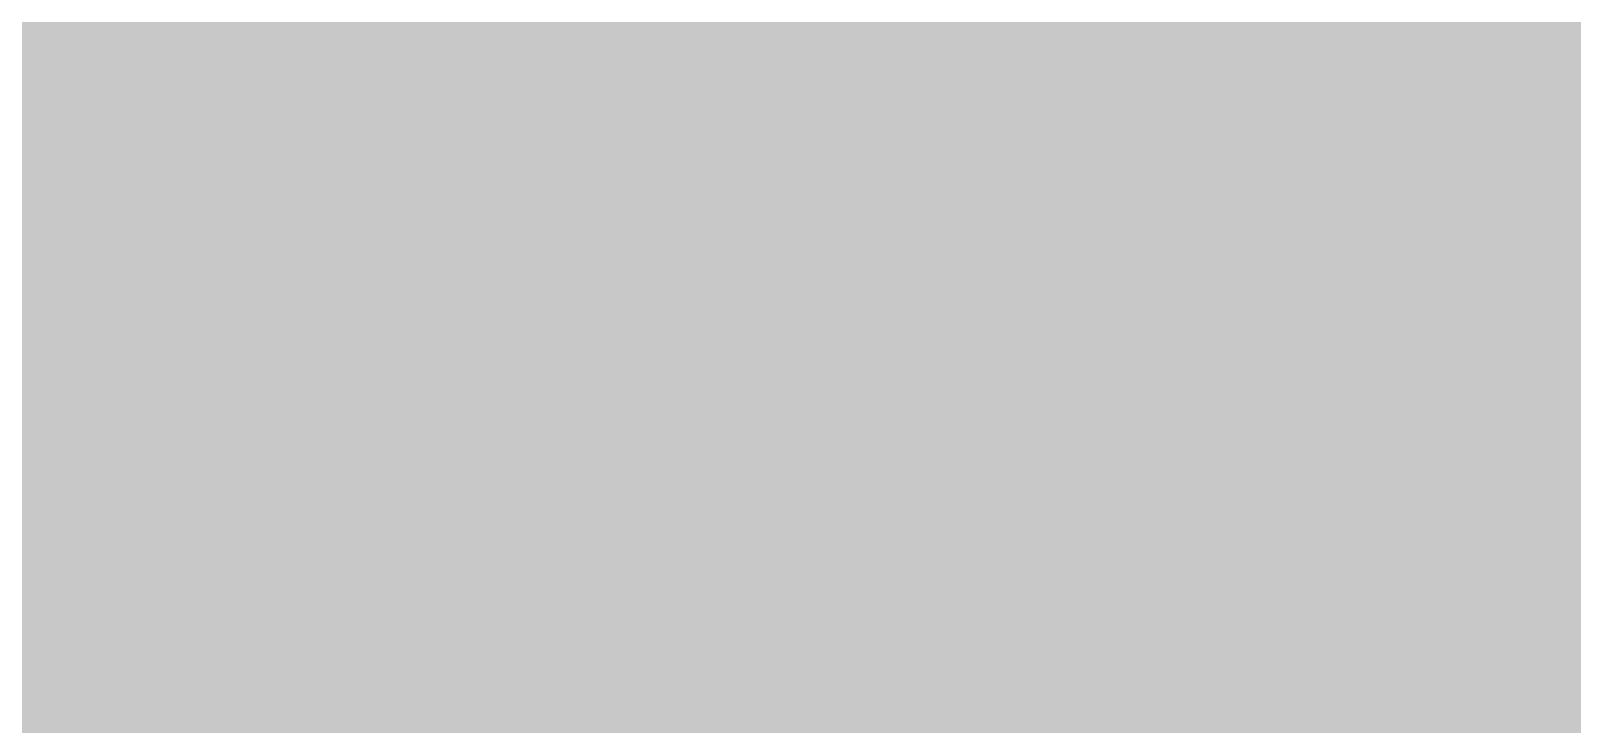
# Model space of a CAD drawing. Header units: metres. Extents: x -1 to 106, y -6 to 62.
# Drawn here: x 40.895 to 40.9759, y 2.324 to 2.3604 of the extents above; entities that cross this region are included whole.
import ezdxf

# ---------------------------------------------------------------- set-up
doc = ezdxf.new("R2010")
doc.units = ezdxf.units.M
doc.layers.add('A-DETL-GENF', color=7, linetype='Continuous', lineweight=5)

msp = doc.modelspace()

# ---------------------------------------------------------------- hatches: boundary and pattern name
at = {"layer": 'A-DETL-GENF', "true_color": 0xd5ffff}
h = msp.add_hatch(color=7, dxfattribs=at)
h.paths.add_polyline_path([(41.10045698239423, 2.083350954573769), (41.10045698239423, 2.088180583705196), (41.12379235799109, 2.101653269087704), (41.13223198229062, 2.133150375770344), (41.12740235315921, 2.46128310058214), (41.12379235799109, 2.474755785964631), (41.09209181935687, 2.493058100478565), (40.82498896389387, 2.488131960119351), (40.81187646331681, 2.484618476178999), (40.80181818338968, 2.474025835219197), (40.79357414880289, 2.453607359516861), (40.7984037779343, 2.11512595447016), (40.8024205526193, 2.101246489570847), (40.81187646331681, 2.091790578873318), (40.82548228596865, 2.083350954573769), (41.09209181935683, 2.083350954573769)])
h.paths.add_polyline_path([(40.93261396389379, 2.257325200232311), (40.91363674578372, 2.265043355419), (40.90376320109424, 2.283060268804944), (40.90724367025884, 2.303296811435231), (40.92241465606338, 2.317144757423511), (40.94281327172423, 2.317144757423511), (40.95900892457533, 2.300387427459034), (40.9614434687451, 2.293474914930769), (40.95798425752874, 2.273162546931604), (40.94282220601124, 2.259419200191636), (40.93676138768126, 2.258175954470149)])
h.paths.add_polyline_path([(41.07994069809377, 2.269775067479352), (40.97761396514545, 2.274705570288571), (40.97761396514545, 2.306576841460966), (41.12990235315922, 2.301646338651765), (41.12740235315921, 2.269775067479352), (41.08871274777555, 2.269775067479352)])
h.paths.add_polyline_path([(42.8132240634739, 58.7827901116187), (42.83589984138958, 58.78761974075014), (42.84057755189047, 59.01548288174248), (42.96793032259512, 59.01548288174247), (42.96793032259512, 59.11989157143838), (42.8128579202758, 59.11625217277692), (42.8132240634739, 58.78328961373122)])
h.paths.add_polyline_path([(43.15935456152985, 58.78279011161869), (43.15964368438207, 58.78769007065981), (43.18080373893196, 58.79917957988187), (43.18244840859266, 58.80146430630415), (43.18244612510618, 59.09639409085042), (43.1728538949684, 59.11300832080687), (43.14716525389044, 59.11989157143838), (43.0047320965767, 59.11661831597499), (43.00946380863708, 59.01548288174247), (43.15964368438207, 59.01548288174247), (43.15935518216567, 58.78328961373122)])
h.paths.add_polyline_path([(43.01423825007615, 58.91029684210307), (43.02611775920437, 58.92605171446645), (43.02766424914089, 58.93508898302169), (43.02363969178693, 58.95010883554466), (43.00946380863708, 58.96242157339166), (42.99144689525112, 58.96431538516815), (42.97902829733172, 58.95835986689346), (42.97706069975467, 58.95036162219844), (43.01264439661789, 58.94846014587234), (43.01633120958595, 58.92597735049694), (43.01508796386441, 58.9116216845921)])
h.paths.add_polyline_path([(42.89378816777645, 59.05625366009197), (42.89378816777645, 59.07912079309116), (42.91665530077565, 59.07912079309116), (42.91665530077565, 59.05625366009196)])
h.paths.add_polyline_path([(43.10144978244837, 59.05626113239743), (43.07858264944917, 59.05956334629114), (43.07858264944917, 59.07912826539662), (43.10144978244837, 59.07912826539662)])

doc.saveas('drawing.dxf')
